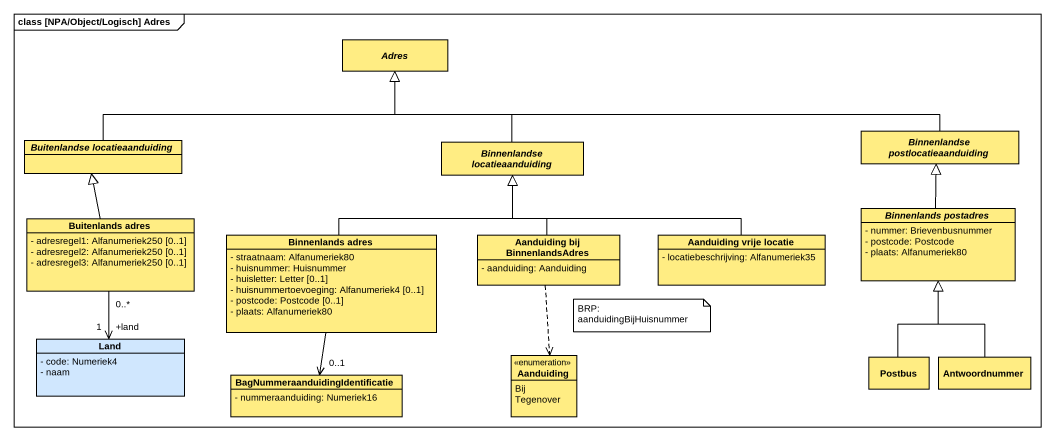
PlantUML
@startuml
mainframe class [NPA/Object/Logisch] Adres
hide circle
hide empty members
skinparam classAttributeIconSize 0
abstract class Adres #FFED83
abstract class "Buitenlandse locatieaanduiding" as Buitenlandse #FFED83
abstract class "Binnenlandse locatieaanduiding" as Binnenlandse #FFED83
abstract class "Binnenlandse postlocatieaanduiding" as Binnenlandse_2 #FFED83
class "Buitenlands adres" as Buitenlands_adres #FFED83 {
  - adresregel1: Alfanumeriek250 [0..1]
  - adresregel2: Alfanumeriek250 [0..1]
  - adresregel3: Alfanumeriek250 [0..1]
}
abstract class "Binnenlands postadres" as Binnenlands_postadres #FFED83 {
  - nummer: Brievenbusnummer
  - postcode: Postcode
  - plaats: Alfanumeriek80
}
class "Binnenlands adres" as Binnenlands_adres #FFED83 {
  - straatnaam: Alfanumeriek80
  - huisnummer: Huisnummer
  - huisletter: Letter [0..1]
  - huisnummertoevoeging: Alfanumeriek4 [0..1]
  - postcode: Postcode [0..1]
  - plaats: Alfanumeriek80
}
class "Aanduiding bij BinnenlandsAdres" as Aanduiding_bij #FFED83 {
  - aanduiding: Aanduiding
}
class "Aanduiding vrije locatie" as Aanduiding_vrije_locatie #FFED83 {
  - locatiebeschrijving: Alfanumeriek35
}
class Land #D0E7FE {
  - code: Numeriek4
  - naam
}
class "BagNummeraanduidingIdentificatie" as BagNummeraanduidingIdentific #FFED83 {
  - nummeraanduiding: Numeriek16
}
enum Aanduiding #FFED83 {
  Bij
  Tegenover
}
class Postbus #FFED83
class Antwoordnummer #FFED83
Buitenlandse -right-|> Adres
Binnenlandse -up-|> Adres
Binnenlandse_2 -left-|> Adres
Buitenlands_adres -up-|> Buitenlandse
Buitenlands_adres "0..*" --> "+land\n1" Land
Binnenlands_postadres -up-|> Binnenlandse_2
Binnenlands_adres -up-|> Binnenlandse
Aanduiding_bij -up-|> Binnenlandse
Aanduiding_bij ..> Aanduiding
Aanduiding_vrije_locatie -left-|> Binnenlandse
BagNummeraanduidingIdentific "0..1" <-up- Binnenlands_adres
Postbus -up-|> Binnenlands_postadres
Antwoordnummer -up-|> Binnenlands_postadres
note as N1
  BRP: aanduidingBijHuisnummer
end note
@enduml
